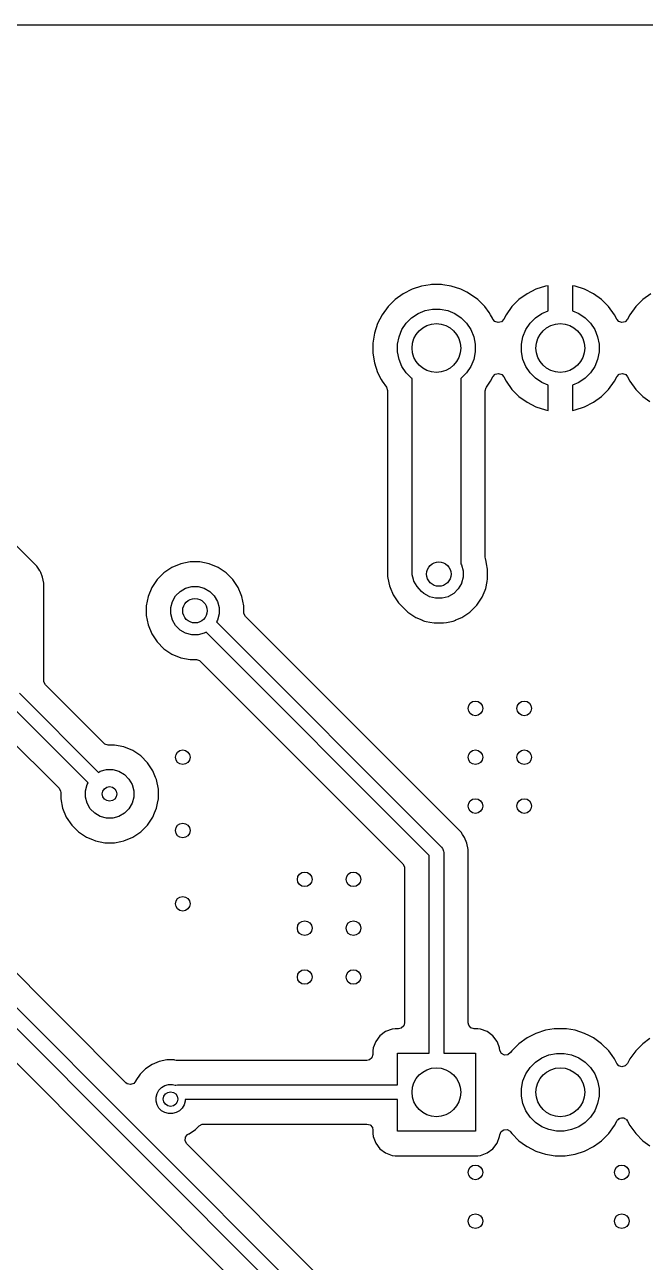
# Model space of a CAD drawing. Extents: x 103 to 241, y -131 to -73.
# Drawn here: x 182.76 to 195.48, y -98.34 to -73 of the extents above; entities that cross this region are included whole.
import ezdxf

# ---------------------------------------------------------------- set-up
doc = ezdxf.new("R2010")
doc.units = 0
doc.layers.add('BLACK', color=7, linetype='CONTINUOUS')

msp = doc.modelspace()

# ---------------------------------------------------------------- linework, layer by layer
at = {"layer": 'BLACK', "linetype": 'CONTINUOUS'}
for p, q in [((107.1245, -73.0005), (241.1255, -73.0005)), ((183.005271, -84.085324), (174.414673, -75.494726)), ((190.518388, -78.507716), (190.352788, -78.628029)), ((190.700778, -78.414782), (190.518388, -78.507716)), ((190.895467, -78.351523), (190.700778, -78.414782)), ((191.073331, -78.323352), (190.895467, -78.351523)), ((191.09765, -78.319501), (191.073331, -78.323352)), ((191.302354, -78.319501), (191.09765, -78.319501)), ((191.329591, -78.323815), (191.302354, -78.319501)), ((191.504536, -78.351523), (191.329591, -78.323815)), ((191.699225, -78.414782), (191.504536, -78.351523)), ((191.820646, -78.47665), (191.699225, -78.414782)), ((191.881612, -78.507714), (191.820646, -78.47665)), ((191.881614, -78.507715), (191.881612, -78.507714)), ((191.881615, -78.507716), (191.881614, -78.507715)), ((192.047215, -78.628029), (191.881615, -78.507716)), ((193.058652, -78.508141), (192.893107, -78.628418)), ((193.240972, -78.415245), (193.058652, -78.508141)), ((193.435588, -78.35201), (193.240972, -78.415245)), ((193.490002, -78.343391), (193.435588, -78.35201)), ((193.490002, -78.86181), (193.490002, -78.343391)), ((194.044415, -78.35201), (193.990002, -78.343391)), ((193.990002, -78.343391), (193.990002, -78.86181)), ((194.239031, -78.415245), (194.044415, -78.35201)), ((194.421351, -78.508141), (194.239031, -78.415245)), ((194.586897, -78.628418), (194.421351, -78.508141)), ((195.598389, -78.507718), (195.432789, -78.628031)), ((190.20803, -78.772787), (190.087717, -78.938387)), ((190.352788, -78.628029), (190.20803, -78.772787)), ((192.191973, -78.772787), (192.047215, -78.628029)), ((192.279557, -78.893339), (192.191973, -78.772787)), ((192.748419, -78.773106), (192.628142, -78.938651)), ((192.893106, -78.628418), (192.748419, -78.773105)), ((192.748419, -78.773105), (192.748419, -78.773106)), ((192.893107, -78.628418), (192.893106, -78.628418)), ((194.731584, -78.773105), (194.586897, -78.628418)), ((194.731584, -78.773106), (194.731584, -78.773105)), ((194.851863, -78.938653), (194.731584, -78.773106)), ((195.288031, -78.772789), (195.167716, -78.938391)), ((195.432789, -78.628031), (195.288031, -78.772789)), ((190.087717, -78.938387), (189.994783, -79.120777)), ((190.581594, -79.112486), (190.692487, -79.001593)), ((190.692487, -79.001593), (190.822885, -78.914464)), ((190.822885, -78.914464), (190.967774, -78.854449)), ((190.967774, -78.854449), (191.121588, -78.823853)), ((191.121588, -78.823853), (191.278416, -78.823853)), ((191.278416, -78.823853), (191.43223, -78.854449)), ((191.43223, -78.854449), (191.577119, -78.914464)), ((191.577119, -78.914464), (191.707517, -79.001593)), ((191.707517, -79.001593), (191.81841, -79.112486)), ((192.312289, -78.938391), (192.279557, -78.893339)), ((192.348992, -79.010425), (192.312289, -78.938391)), ((192.359797, -79.03163), (192.348992, -79.010425)), ((192.398836, -79.076683), (192.359797, -79.03163)), ((192.580767, -79.03163), (192.532792, -79.082426)), ((192.628142, -78.938651), (192.580767, -79.03163)), ((193.121594, -79.112486), (193.232487, -79.001593)), ((193.232487, -79.001593), (193.362885, -78.914464)), ((193.362885, -78.914464), (193.490002, -78.86181)), ((193.990002, -78.86181), (194.117119, -78.914464)), ((194.117119, -78.914464), (194.247517, -79.001593)), ((194.247517, -79.001593), (194.35841, -79.112486)), ((194.899237, -79.031631), (194.851863, -78.938653)), ((194.938275, -79.076685), (194.899237, -79.031631)), ((195.120206, -79.031633), (195.072231, -79.082429)), ((195.167716, -78.938391), (195.120206, -79.031633)), ((189.931524, -79.315466), (189.899502, -79.517649)), ((189.994783, -79.120777), (189.931524, -79.315466)), ((190.43445, -79.387773), (190.494465, -79.242884)), ((190.494465, -79.242884), (190.581594, -79.112486)), ((191.81841, -79.112486), (191.905539, -79.242884)), ((191.905539, -79.242884), (191.965554, -79.387773)), ((192.464971, -79.099221), (192.398836, -79.076683)), ((192.532792, -79.082426), (192.464971, -79.099221)), ((192.97445, -79.387773), (193.034465, -79.242884)), ((193.034465, -79.242884), (193.121594, -79.112486)), ((194.35841, -79.112486), (194.445539, -79.242884)), ((194.445539, -79.242884), (194.505554, -79.387773)), ((195.00441, -79.099223), (194.938275, -79.076685)), ((195.072231, -79.082429), (195.00441, -79.099223)), ((189.899502, -79.517649), (189.899502, -79.722352)), ((190.403854, -79.541587), (190.43445, -79.387773)), ((190.403854, -79.698415), (190.403854, -79.541587)), ((191.965554, -79.387773), (191.99615, -79.541587)), ((191.99615, -79.541587), (191.99615, -79.698415)), ((192.943854, -79.541587), (192.97445, -79.387773)), ((192.943854, -79.698415), (192.943854, -79.541587)), ((194.505554, -79.387773), (194.53615, -79.541587)), ((194.53615, -79.541587), (194.53615, -79.698415)), ((189.899502, -79.722352), (189.931524, -79.924535)), ((190.43445, -79.852229), (190.403854, -79.698415)), ((191.99615, -79.698415), (191.965554, -79.852229)), ((192.97445, -79.852229), (192.943854, -79.698415)), ((194.53615, -79.698415), (194.505554, -79.852229)), ((189.931524, -79.924535), (189.994783, -80.119224)), ((190.494465, -79.997118), (190.43445, -79.852229)), ((190.581594, -80.127516), (190.494465, -79.997118)), ((191.905539, -79.997118), (191.81841, -80.127516)), ((191.965554, -79.852229), (191.905539, -79.997118)), ((193.034465, -79.997118), (192.97445, -79.852229)), ((193.121594, -80.127516), (193.034465, -79.997118)), ((194.445539, -79.997118), (194.35841, -80.127516)), ((194.505554, -79.852229), (194.445539, -79.997118)), ((189.994783, -80.119224), (190.068878, -80.264641)), ((190.068878, -80.264641), (190.087715, -80.301611)), ((190.087715, -80.301611), (190.175821, -80.422878)), ((190.692487, -80.238409), (190.581594, -80.127516)), ((190.700002, -80.24343), (190.692487, -80.238409)), ((190.700002, -84.200002), (190.700002, -80.24343)), ((191.707517, -80.238409), (191.700002, -80.24343)), ((191.700002, -80.24343), (191.700002, -84.037981)), ((191.81841, -80.127516), (191.707517, -80.238409)), ((192.224167, -80.4229), (192.312289, -80.301611)), ((192.312289, -80.301611), (192.359797, -80.20837)), ((192.359797, -80.20837), (192.407772, -80.157575)), ((192.407772, -80.157575), (192.475593, -80.14078)), ((192.475593, -80.14078), (192.541727, -80.163317)), ((192.541727, -80.163317), (192.580767, -80.208371)), ((192.580767, -80.208371), (192.628142, -80.30135)), ((192.628142, -80.30135), (192.748419, -80.466895)), ((193.232487, -80.238409), (193.121594, -80.127516)), ((193.362885, -80.325538), (193.232487, -80.238409)), ((193.490002, -80.378191), (193.362885, -80.325538)), ((194.117119, -80.325538), (193.990002, -80.378191)), ((194.247517, -80.238409), (194.117119, -80.325538)), ((194.35841, -80.127516), (194.247517, -80.238409)), ((194.731584, -80.466895), (194.851863, -80.301348)), ((194.851863, -80.301348), (194.899236, -80.208372)), ((194.899236, -80.208372), (194.94721, -80.157576)), ((194.94721, -80.157576), (195.01503, -80.14078)), ((195.01503, -80.14078), (195.081166, -80.163317)), ((195.081166, -80.163317), (195.120205, -80.20837)), ((195.120205, -80.20837), (195.167716, -80.301614)), ((195.167716, -80.301614), (195.288031, -80.467216)), ((190.175821, -80.422878), (190.1993, -80.488682)), ((190.1993, -80.488682), (190.199502, -80.495762)), ((190.199502, -80.495762), (190.199502, -84.298544)), ((192.200502, -80.495762), (192.220187, -80.428723)), ((192.200502, -83.905618), (192.200502, -80.495762)), ((192.220187, -80.428723), (192.224167, -80.4229)), ((192.748419, -80.466895), (192.748419, -80.466896)), ((192.748419, -80.466896), (192.893106, -80.611583)), ((193.490002, -80.896608), (193.490002, -80.378191)), ((193.990002, -80.378191), (193.990002, -80.896607)), ((194.586897, -80.611583), (194.731584, -80.466896)), ((194.731584, -80.466896), (194.731584, -80.466895)), ((195.288031, -80.467216), (195.432787, -80.611972)), ((192.893106, -80.611583), (193.058652, -80.73186)), ((193.058652, -80.73186), (193.24097, -80.824755)), ((193.24097, -80.824755), (193.43558, -80.887989)), ((194.044423, -80.887989), (194.239033, -80.824755)), ((194.239033, -80.824755), (194.421351, -80.73186)), ((194.421351, -80.73186), (194.586896, -80.611583)), ((194.586896, -80.611583), (194.586897, -80.611583)), ((195.432787, -80.611972), (195.480677, -80.646765)), ((195.480677, -80.646765), (195.578388, -80.717756)), ((193.43558, -80.887989), (193.490002, -80.896608)), ((193.990002, -80.896607), (194.044423, -80.887989)), ((183.005277, -84.085331), (183.005271, -84.085324)), ((183.049462, -84.151459), (183.005277, -84.085331)), ((185.776079, -84.113371), (185.612218, -84.22286)), ((185.776092, -84.113364), (185.776079, -84.113371)), ((185.95816, -84.03795), (185.776092, -84.113364)), ((185.95817, -84.037947), (185.95816, -84.03795)), ((186.151457, -83.9995), (185.95817, -84.037947)), ((186.151459, -83.9995), (186.151457, -83.9995)), ((186.348541, -83.9995), (186.151459, -83.9995)), ((186.348543, -83.9995), (186.348541, -83.9995)), ((186.541829, -84.037947), (186.348543, -83.9995)), ((186.541839, -84.03795), (186.541829, -84.037947)), ((186.723907, -84.113364), (186.541839, -84.03795)), ((186.72392, -84.113371), (186.723907, -84.113364)), ((186.887781, -84.22286), (186.72392, -84.113371)), ((191.700002, -84.037981), (191.71194, -84.058658)), ((191.71194, -84.058658), (191.745723, -84.184737)), ((192.204741, -83.926933), (192.200502, -83.905618)), ((192.204419, -83.936537), (192.204741, -83.926933)), ((192.206597, -83.944997), (192.204419, -83.936537)), ((192.212051, -83.958164), (192.206597, -83.944997)), ((192.218383, -83.989999), (192.212051, -83.958164)), ((192.227921, -84.03795), (192.218383, -83.989999)), ((192.2505, -84.151456), (192.227921, -84.03795)), ((183.049462, -84.15146), (183.049462, -84.151459)), ((183.071866, -84.18499), (183.049462, -84.15146)), ((183.076464, -84.191872), (183.071866, -84.18499)), ((183.076466, -84.191875), (183.076464, -84.191872)), ((183.087574, -84.218692), (183.076466, -84.191875)), ((183.125501, -84.310256), (183.087574, -84.218692)), ((183.125501, -84.31026), (183.125501, -84.310256)), ((183.125502, -84.310261), (183.125501, -84.31026)), ((183.1505, -84.435928), (183.125502, -84.310261)), ((185.47286, -84.362218), (185.363371, -84.526079)), ((185.472863, -84.362214), (185.47286, -84.362218)), ((185.612214, -84.222863), (185.472863, -84.362214)), ((185.612218, -84.22286), (185.612214, -84.222863)), ((186.887785, -84.222863), (186.887781, -84.22286)), ((187.027136, -84.362214), (186.887785, -84.222863)), ((187.027139, -84.362218), (187.027136, -84.362214)), ((187.136628, -84.526079), (187.027139, -84.362218)), ((190.199502, -84.298544), (190.206737, -84.334915)), ((190.206737, -84.334915), (190.206737, -84.334916)), ((190.206737, -84.334916), (190.237949, -84.49183)), ((190.704279, -84.265249), (190.700002, -84.200002)), ((190.704279, -84.265265), (190.704279, -84.265249)), ((190.730334, -84.362503), (190.704279, -84.265265)), ((190.738062, -84.391344), (190.730334, -84.362503)), ((191.745723, -84.315263), (191.713391, -84.435928)), ((191.745723, -84.184737), (191.745723, -84.315263)), ((192.23942, -84.404241), (192.2505, -84.348541)), ((192.2505, -84.151459), (192.2505, -84.151456)), ((192.2505, -84.348541), (192.2505, -84.151459)), ((183.1505, -86.429192), (183.1505, -84.435928)), ((185.363364, -84.526092), (185.28795, -84.70816)), ((185.363371, -84.526079), (185.363364, -84.526092)), ((185.853323, -84.695619), (185.945619, -84.603323)), ((185.945619, -84.603323), (186.058658, -84.53806)), ((186.058658, -84.53806), (186.184737, -84.504278)), ((186.184737, -84.504278), (186.315263, -84.504278)), ((186.315263, -84.504278), (186.441342, -84.53806)), ((186.441342, -84.53806), (186.554381, -84.603323)), ((186.554381, -84.603323), (186.646677, -84.695619)), ((187.136635, -84.526092), (187.136628, -84.526079)), ((187.197865, -84.673916), (187.136635, -84.526092)), ((190.237949, -84.49183), (190.237952, -84.491842)), ((190.237952, -84.491842), (190.252137, -84.526086)), ((190.252137, -84.526086), (190.313368, -84.673913)), ((190.803325, -84.504383), (190.738062, -84.391344)), ((190.80334, -84.504398), (190.803325, -84.504383)), ((190.846449, -84.553555), (190.80334, -84.504398)), ((190.896447, -84.603553), (190.846449, -84.553555)), ((190.945603, -84.646661), (190.896447, -84.603553)), ((191.646677, -84.554381), (191.554381, -84.646677)), ((191.71194, -84.441342), (191.646677, -84.554381)), ((191.713391, -84.435928), (191.71194, -84.441342)), ((192.136632, -84.723914), (192.197706, -84.576468)), ((192.197706, -84.576468), (192.212051, -84.541836)), ((192.212051, -84.541836), (192.23942, -84.404241)), ((185.287947, -84.70817), (185.2495, -84.901456)), ((185.28795, -84.70816), (185.287947, -84.70817)), ((185.754278, -84.934737), (185.78806, -84.808658)), ((185.78806, -84.808658), (185.853323, -84.695619)), ((186.646677, -84.695619), (186.71194, -84.808658)), ((186.71194, -84.808658), (186.745722, -84.934737)), ((187.212051, -84.708165), (187.197865, -84.673916)), ((187.212051, -84.708169), (187.212051, -84.708165)), ((187.212052, -84.70817), (187.212051, -84.708169)), ((187.2505, -84.901456), (187.212052, -84.70817)), ((190.313368, -84.673913), (190.313373, -84.673922)), ((190.313373, -84.673922), (190.422862, -84.837783)), ((190.422862, -84.837783), (190.422865, -84.837787)), ((190.422865, -84.837787), (190.458114, -84.873035)), ((190.458114, -84.873035), (190.47286, -84.887781)), ((190.47286, -84.887781), (190.472861, -84.887782)), ((190.472861, -84.887782), (190.565743, -84.980664)), ((190.945619, -84.646677), (190.945603, -84.646661)), ((191.052128, -84.70817), (190.945619, -84.646677)), ((191.058658, -84.71194), (191.052128, -84.70817)), ((191.184737, -84.745723), (191.058658, -84.71194)), ((191.315263, -84.745723), (191.184737, -84.745723)), ((191.441342, -84.71194), (191.315263, -84.745723)), ((191.447872, -84.70817), (191.441342, -84.71194)), ((191.554381, -84.646677), (191.447872, -84.70817)), ((191.887782, -85.027139), (192.027139, -84.887782)), ((192.027139, -84.887782), (192.02714, -84.887781)), ((192.02714, -84.887781), (192.027141, -84.88778)), ((192.027141, -84.88778), (192.136628, -84.72392)), ((192.136628, -84.723919), (192.136632, -84.723914)), ((192.136628, -84.72392), (192.136628, -84.723919)), ((185.2495, -85.098543), (185.249499, -85.098543)), ((185.249499, -85.098543), (185.287947, -85.291829)), ((185.2495, -84.901456), (185.2495, -84.901459)), ((185.2495, -84.901459), (185.2495, -85.098541)), ((185.2495, -85.098541), (185.2495, -85.098543)), ((185.754278, -85.065263), (185.754278, -84.934737)), ((185.78806, -85.191342), (185.754278, -85.065263)), ((186.745722, -85.065263), (186.71194, -85.191342)), ((186.745722, -84.934737), (186.745722, -85.065263)), ((187.2505, -85.029191), (187.2505, -84.901456)), ((187.253334, -85.055549), (187.2505, -85.029191)), ((187.286819, -85.116872), (187.253334, -85.055549)), ((191.705277, -89.53533), (187.286819, -85.116872)), ((190.565743, -84.980664), (190.612219, -85.02714)), ((190.612219, -85.02714), (190.776079, -85.136628)), ((190.776079, -85.136628), (190.776092, -85.136635)), ((190.776092, -85.136635), (190.899787, -85.187871)), ((191.600212, -85.187871), (191.723907, -85.136635)), ((191.723907, -85.136634), (191.723914, -85.136632)), ((191.723907, -85.136635), (191.723907, -85.136634)), ((191.723914, -85.136632), (191.887782, -85.027139)), ((185.287947, -85.291829), (185.28795, -85.291839)), ((185.28795, -85.291839), (185.363364, -85.473907)), ((185.853323, -85.304381), (185.78806, -85.191342)), ((185.945619, -85.396677), (185.853323, -85.304381)), ((186.058658, -85.46194), (185.945619, -85.396677)), ((186.71194, -85.191342), (186.690539, -85.228407)), ((186.690539, -85.228407), (191.306068, -89.843936)), ((190.899787, -85.187871), (190.899794, -85.187873)), ((190.899794, -85.187873), (190.904308, -85.189743)), ((190.904308, -85.189743), (190.958164, -85.212051)), ((190.958164, -85.212051), (190.992662, -85.218913)), ((190.992662, -85.218913), (191.063869, -85.233077)), ((191.063869, -85.233077), (191.151456, -85.2505)), ((191.151456, -85.2505), (191.151459, -85.2505)), ((191.151459, -85.2505), (191.348543, -85.2505)), ((191.348543, -85.2505), (191.406934, -85.238884)), ((191.406934, -85.238884), (191.507338, -85.218913)), ((191.507338, -85.218913), (191.541836, -85.212051)), ((191.541836, -85.212051), (191.595692, -85.189743)), ((191.595692, -85.189743), (191.600209, -85.187871)), ((191.600209, -85.187871), (191.600212, -85.187871)), ((185.363364, -85.473907), (185.363371, -85.47392)), ((185.363371, -85.47392), (185.47286, -85.637781)), ((185.47286, -85.637781), (185.472863, -85.637785)), ((185.472863, -85.637785), (185.612214, -85.777136)), ((186.184737, -85.495722), (186.058658, -85.46194)), ((186.315263, -85.495722), (186.184737, -85.495722)), ((186.441342, -85.46194), (186.315263, -85.495722)), ((186.478407, -85.440539), (186.441342, -85.46194)), ((191.050002, -90.012134), (186.478407, -85.440539)), ((185.612214, -85.777136), (185.612218, -85.777139)), ((185.612218, -85.777139), (185.776079, -85.886628)), ((185.776079, -85.886628), (185.776092, -85.886635)), ((185.776092, -85.886635), (185.95816, -85.962049)), ((185.95816, -85.962049), (185.958165, -85.962051)), ((185.958165, -85.962051), (185.958169, -85.962051)), ((185.958169, -85.962051), (185.95817, -85.962052)), ((185.95817, -85.962052), (186.151456, -86.0005)), ((186.151456, -86.0005), (186.151459, -86.0005)), ((186.151459, -86.0005), (186.279192, -86.0005)), ((186.279192, -86.0005), (186.346231, -86.020185)), ((186.346231, -86.020185), (186.366873, -86.036819)), ((186.366873, -86.036819), (190.513183, -90.183129)), ((183.153334, -86.45555), (183.1505, -86.429192)), ((183.186819, -86.516873), (183.153334, -86.45555)), ((184.383126, -87.713181), (183.186819, -86.516873)), ((184.05946, -88.521592), (182.393934, -86.856066)), ((182.65, -86.687868), (184.271592, -88.30946)), ((182.362181, -87.532126), (183.463181, -88.633126)), ((184.403768, -87.729815), (184.383126, -87.713181)), ((184.470807, -87.7495), (184.403768, -87.729815)), ((184.598541, -87.7495), (184.470807, -87.7495)), ((184.598543, -87.7495), (184.598541, -87.7495)), ((184.791829, -87.787947), (184.598543, -87.7495)), ((184.791839, -87.78795), (184.791829, -87.787947)), ((184.973907, -87.863364), (184.791839, -87.78795)), ((184.97392, -87.863371), (184.973907, -87.863364)), ((185.137781, -87.97286), (184.97392, -87.863371)), ((185.137785, -87.972863), (185.137781, -87.97286)), ((185.277136, -88.112214), (185.137785, -87.972863)), ((185.277139, -88.112218), (185.277136, -88.112214)), ((185.386628, -88.276079), (185.277139, -88.112218)), ((184.271592, -88.30946), (184.308658, -88.28806)), ((184.308658, -88.28806), (184.434737, -88.254278)), ((184.434737, -88.254278), (184.565263, -88.254278)), ((184.565263, -88.254278), (184.691342, -88.28806)), ((184.691342, -88.28806), (184.804381, -88.353323)), ((184.804381, -88.353323), (184.896677, -88.445619)), ((185.386635, -88.276092), (185.386628, -88.276079)), ((185.444046, -88.414696), (185.386635, -88.276092)), ((185.462051, -88.458165), (185.444046, -88.414696)), ((183.463181, -88.633126), (183.496666, -88.694449)), ((184.004278, -88.684737), (184.03806, -88.558658)), ((184.004278, -88.815263), (184.004278, -88.684737)), ((184.03806, -88.558658), (184.05946, -88.521592)), ((184.896677, -88.445619), (184.96194, -88.558658)), ((184.96194, -88.558658), (184.995722, -88.684737)), ((184.995722, -88.684737), (184.995722, -88.815263)), ((185.462051, -88.458169), (185.462051, -88.458165)), ((185.462052, -88.45817), (185.462051, -88.458169)), ((185.5005, -88.651456), (185.462052, -88.45817)), ((185.5005, -88.848543), (185.5005, -88.651456)), ((183.496666, -88.694449), (183.4995, -88.720807)), ((183.4995, -88.848543), (183.499499, -88.848543)), ((183.499499, -88.848543), (183.537947, -89.041829)), ((183.4995, -88.720807), (183.4995, -88.848541)), ((183.4995, -88.848541), (183.4995, -88.848543)), ((184.03806, -88.941342), (184.004278, -88.815263)), ((184.103323, -89.054381), (184.03806, -88.941342)), ((184.96194, -88.941342), (184.896677, -89.054381)), ((184.995722, -88.815263), (184.96194, -88.941342)), ((185.462051, -89.041835), (185.482836, -88.937344)), ((185.482836, -88.937344), (185.5005, -88.848543)), ((183.537947, -89.041829), (183.53795, -89.041839)), ((183.53795, -89.041839), (183.613364, -89.223907)), ((184.195619, -89.146677), (184.103323, -89.054381)), ((184.308658, -89.21194), (184.195619, -89.146677)), ((184.804381, -89.146677), (184.691342, -89.21194)), ((184.896677, -89.054381), (184.804381, -89.146677)), ((185.386705, -89.223739), (185.422708, -89.136819)), ((185.422708, -89.136819), (185.462051, -89.041835)), ((183.613364, -89.223907), (183.613371, -89.22392)), ((183.613371, -89.22392), (183.72286, -89.387781)), ((183.72286, -89.387781), (183.722863, -89.387785)), ((183.722863, -89.387785), (183.862214, -89.527136)), ((184.434737, -89.245722), (184.308658, -89.21194)), ((184.565263, -89.245722), (184.434737, -89.245722)), ((184.691342, -89.21194), (184.565263, -89.245722)), ((185.137782, -89.527139), (185.277139, -89.387782)), ((185.277139, -89.387782), (185.386632, -89.223914)), ((185.386632, -89.223914), (185.386705, -89.223739)), ((183.862214, -89.527136), (183.862218, -89.527139)), ((183.862218, -89.527139), (184.026079, -89.636628)), ((184.026079, -89.636628), (184.026092, -89.636635)), ((184.026092, -89.636635), (184.147249, -89.686819)), ((184.147249, -89.686819), (184.208165, -89.712051)), ((184.791835, -89.712051), (184.973914, -89.636632)), ((184.973914, -89.636632), (185.137782, -89.527139)), ((191.736334, -89.58181), (191.705277, -89.53533)), ((191.736334, -89.581811), (191.736334, -89.58181)), ((191.776467, -89.641875), (191.736334, -89.581811)), ((191.825503, -89.760258), (191.776467, -89.641875)), ((184.208165, -89.712051), (184.208169, -89.712051)), ((184.208169, -89.712051), (184.20817, -89.712052)), ((184.20817, -89.712052), (184.401456, -89.7505)), ((184.401456, -89.7505), (184.401459, -89.7505)), ((184.401459, -89.7505), (184.598543, -89.7505)), ((184.598543, -89.7505), (184.728582, -89.724632)), ((184.728582, -89.724632), (184.791835, -89.712051)), ((191.306068, -89.843936), (191.324723, -89.866667)), ((191.324723, -89.866667), (191.332397, -89.885195)), ((191.332397, -89.885195), (191.34712, -89.920738)), ((191.34712, -89.920738), (191.350002, -89.950002)), ((191.350002, -89.950002), (191.350002, -94.060001)), ((191.825503, -89.760262), (191.825503, -89.760258)), ((191.825504, -89.760263), (191.825503, -89.760262)), ((191.850502, -89.88593), (191.825504, -89.760263)), ((191.850502, -93.435501), (191.850502, -89.88593)), ((190.513183, -90.183129), (190.546668, -90.244452)), ((191.050002, -94.060001), (191.050002, -90.012134)), ((190.546668, -90.244452), (190.549502, -90.27081)), ((190.549502, -90.27081), (190.549502, -93.435501)), ((181.65, -92.187868), (194.146592, -104.68446)), ((184.836205, -94.666259), (182.186819, -92.016873)), ((193.93446, -104.896592), (181.393934, -92.356066)), ((180.994727, -92.664674), (193.338181, -105.008127)), ((190.529817, -93.50254), (190.477013, -93.548295)), ((190.549502, -93.435501), (190.529817, -93.50254)), ((191.861708, -93.487012), (191.850502, -93.435501)), ((191.907463, -93.539816), (191.861708, -93.487012)), ((190.042454, -93.702456), (189.956208, -93.817665)), ((190.042457, -93.702453), (190.042454, -93.702456)), ((190.157666, -93.616207), (190.042457, -93.702453)), ((190.157673, -93.616203), (190.157666, -93.616207)), ((190.292518, -93.565909), (190.157673, -93.616203)), ((190.352125, -93.559502), (190.292518, -93.565909)), ((190.352132, -93.559501), (190.352125, -93.559502)), ((190.425504, -93.559501), (190.352132, -93.559501)), ((190.477013, -93.548295), (190.425504, -93.559501)), ((191.974502, -93.559501), (191.907463, -93.539816)), ((192.047867, -93.559501), (191.974502, -93.559501)), ((192.047875, -93.559501), (192.047867, -93.559501)), ((192.047883, -93.559501), (192.047875, -93.559501)), ((192.047885, -93.559502), (192.047883, -93.559501)), ((192.107485, -93.565909), (192.047885, -93.559502)), ((192.24233, -93.616203), (192.107484, -93.565909)), ((192.107484, -93.565909), (192.107485, -93.565909)), ((192.242337, -93.616207), (192.24233, -93.616203)), ((192.357546, -93.702453), (192.242337, -93.616207)), ((192.357549, -93.702456), (192.357546, -93.702453)), ((192.443795, -93.817665), (192.357549, -93.702456)), ((193.058388, -93.747716), (192.892788, -93.868029)), ((193.240778, -93.654782), (193.058388, -93.747716)), ((193.435467, -93.591523), (193.240778, -93.654782)), ((193.613331, -93.563352), (193.435467, -93.591523)), ((193.63765, -93.559501), (193.613331, -93.563352)), ((193.842354, -93.559501), (193.63765, -93.559501)), ((193.869997, -93.563879), (193.842354, -93.559501)), ((194.044536, -93.591523), (193.869997, -93.563879)), ((194.239225, -93.654782), (194.044536, -93.591523)), ((194.34154, -93.706915), (194.239225, -93.654782)), ((194.421612, -93.747714), (194.34154, -93.706915)), ((194.421614, -93.747715), (194.421612, -93.747714)), ((194.421615, -93.747716), (194.421614, -93.747715)), ((194.587215, -93.868029), (194.421615, -93.747716)), ((189.899503, -94.012117), (189.899502, -94.012136)), ((189.899502, -94.012136), (189.899502, -94.085501)), ((189.90591, -93.952518), (189.899503, -94.012117)), ((189.956204, -93.817672), (189.90591, -93.952518)), ((189.956208, -93.817665), (189.956204, -93.817672)), ((192.443799, -93.817672), (192.443795, -93.817665)), ((192.450225, -93.834901), (192.443799, -93.817672)), ((192.494093, -93.952518), (192.450225, -93.834901)), ((192.4965, -93.974913), (192.494093, -93.952518)), ((192.498062, -93.989439), (192.4965, -93.974913)), ((192.500574, -94.00427), (192.498062, -93.989439)), ((192.534931, -94.065109), (192.500574, -94.00427)), ((192.748034, -94.012783), (192.72167, -94.049071)), ((192.892788, -93.868029), (192.748034, -94.012783)), ((194.731973, -94.012787), (194.587215, -93.868029)), ((194.801046, -94.10786), (194.731973, -94.012787)), ((195.288029, -94.012782), (195.167713, -94.178385)), ((195.432787, -93.868024), (195.288029, -94.012782)), ((195.578388, -93.762241), (195.432787, -93.868024)), ((185.516498, -94.230264), (185.370827, -94.290602)), ((185.51651, -94.230261), (185.516498, -94.230264)), ((185.671155, -94.1995), (185.51651, -94.230261)), ((185.671158, -94.1995), (185.671155, -94.1995)), ((185.828842, -94.1995), (185.671158, -94.1995)), ((185.828843, -94.1995), (185.828842, -94.1995)), ((185.832839, -94.200295), (185.828843, -94.1995)), ((185.86714, -94.207118), (185.832839, -94.200295)), ((185.891332, -94.209501), (185.86714, -94.207118)), ((189.775502, -94.209501), (185.891332, -94.209501)), ((189.827013, -94.198295), (189.775502, -94.209501)), ((189.879817, -94.15254), (189.827013, -94.198295)), ((189.899502, -94.085501), (189.879817, -94.15254)), ((190.400002, -94.710001), (190.400002, -94.060001)), ((190.400002, -94.060001), (191.050002, -94.060001)), ((191.350002, -94.060001), (192.000002, -94.060001)), ((192.000002, -94.060001), (192.000002, -95.660001)), ((192.596726, -94.097715), (192.534931, -94.065109)), ((192.66634, -94.091736), (192.596726, -94.097715)), ((192.72167, -94.049071), (192.66634, -94.091736)), ((193.121594, -94.352486), (193.232487, -94.241593)), ((193.232487, -94.241593), (193.362885, -94.154464)), ((193.362885, -94.154464), (193.507774, -94.094449)), ((193.507774, -94.094449), (193.661588, -94.063853)), ((193.661588, -94.063853), (193.818416, -94.063853)), ((193.818416, -94.063853), (193.97223, -94.094449)), ((193.97223, -94.094449), (194.117119, -94.154464)), ((194.117119, -94.154464), (194.247517, -94.241593)), ((194.247517, -94.241593), (194.35841, -94.352486)), ((194.852289, -94.178391), (194.801046, -94.10786)), ((194.879212, -94.231231), (194.852289, -94.178391)), ((194.899515, -94.271077), (194.879212, -94.231231)), ((195.167712, -94.178387), (195.120484, -94.271077)), ((195.167713, -94.178385), (195.167712, -94.178387)), ((185.12821, -94.489711), (185.040609, -94.620814)), ((185.128213, -94.489707), (185.12821, -94.489711)), ((185.239707, -94.378213), (185.128213, -94.489707)), ((185.239711, -94.37821), (185.239707, -94.378213)), ((185.370814, -94.290609), (185.239711, -94.37821)), ((185.370827, -94.290602), (185.370814, -94.290609)), ((192.97445, -94.627773), (193.034465, -94.482884)), ((193.034465, -94.482884), (193.121594, -94.352486)), ((194.35841, -94.352486), (194.445539, -94.482884)), ((194.445539, -94.482884), (194.505554, -94.627773)), ((194.938554, -94.31613), (194.899515, -94.271077)), ((195.004689, -94.338668), (194.938554, -94.31613)), ((195.07251, -94.321873), (195.004689, -94.338668)), ((195.120484, -94.271077), (195.07251, -94.321873)), ((184.860606, -94.685216), (184.836205, -94.666259)), ((184.928304, -94.702499), (184.860606, -94.685216)), ((184.9946, -94.680438), (184.928304, -94.702499)), ((185.038444, -94.626038), (184.9946, -94.680438)), ((185.040602, -94.620828), (185.038444, -94.626038)), ((185.040609, -94.620814), (185.040602, -94.620828)), ((185.511994, -94.817372), (185.567372, -94.761994)), ((185.567372, -94.761994), (185.635195, -94.722836)), ((185.635195, -94.722836), (185.710842, -94.702567)), ((185.710842, -94.702567), (185.789158, -94.702567)), ((185.789158, -94.702567), (185.847743, -94.718264)), ((185.847743, -94.718264), (185.860735, -94.712883)), ((185.860735, -94.712883), (185.889999, -94.710001)), ((185.889999, -94.710001), (190.400002, -94.710001)), ((192.943854, -94.781587), (192.97445, -94.627773)), ((194.505554, -94.627773), (194.53615, -94.781587)), ((185.452567, -94.960842), (185.472836, -94.885195)), ((185.452567, -95.039158), (185.452567, -94.960842)), ((185.472836, -94.885195), (185.511994, -94.817372)), ((190.400002, -95.010001), (186.047433, -95.010001)), ((186.047433, -95.010001), (186.047433, -95.039158)), ((190.400002, -95.660001), (190.400002, -95.010001)), ((192.943854, -94.938415), (192.943854, -94.781587)), ((192.97445, -95.092229), (192.943854, -94.938415)), ((194.53615, -94.938415), (194.505554, -95.092229)), ((194.53615, -94.781587), (194.53615, -94.938415)), ((185.472836, -95.114805), (185.452567, -95.039158)), ((185.511994, -95.182628), (185.472836, -95.114805)), ((185.567372, -95.238006), (185.511994, -95.182628)), ((185.635195, -95.277164), (185.567372, -95.238006)), ((185.710842, -95.297433), (185.635195, -95.277164)), ((185.864805, -95.277164), (185.789158, -95.297433)), ((185.932628, -95.238006), (185.864805, -95.277164)), ((185.988006, -95.182628), (185.932628, -95.238006)), ((186.027164, -95.114805), (185.988006, -95.182628)), ((186.047433, -95.039158), (186.027164, -95.114805)), ((193.034465, -95.237118), (192.97445, -95.092229)), ((193.121594, -95.367516), (193.034465, -95.237118)), ((194.445539, -95.237118), (194.35841, -95.367516)), ((194.505554, -95.092229), (194.445539, -95.237118)), ((185.789158, -95.297433), (185.710842, -95.297433)), ((186.335259, -95.546818), (186.39658, -95.513335)), ((186.39658, -95.513335), (186.422939, -95.510501)), ((186.422939, -95.510501), (189.775503, -95.510501)), ((189.775503, -95.510501), (189.842542, -95.530186)), ((189.842542, -95.530186), (189.888297, -95.58299)), ((193.232487, -95.478409), (193.121594, -95.367516)), ((193.362885, -95.565538), (193.232487, -95.478409)), ((194.247517, -95.478409), (194.117119, -95.565538)), ((194.35841, -95.367516), (194.247517, -95.478409)), ((194.852289, -95.541611), (194.899518, -95.448918)), ((194.899518, -95.448918), (194.908161, -95.439766)), ((194.908161, -95.439766), (194.912897, -95.4281)), ((194.912897, -95.4281), (194.931698, -95.414845)), ((194.931698, -95.414845), (194.947491, -95.398124)), ((194.947491, -95.398124), (194.95971, -95.395097)), ((194.95971, -95.395097), (194.970003, -95.387842)), ((194.970003, -95.387842), (194.992986, -95.386856)), ((194.992986, -95.386856), (195.015312, -95.381328)), ((195.015312, -95.381328), (195.027229, -95.385389)), ((195.027229, -95.385389), (195.039809, -95.38485)), ((195.039809, -95.38485), (195.059674, -95.396445)), ((195.059674, -95.396445), (195.081447, -95.403865)), ((195.081447, -95.403865), (195.09072, -95.414567)), ((195.09072, -95.414567), (195.100151, -95.420072)), ((195.100151, -95.420072), (195.120485, -95.448917)), ((195.120485, -95.448917), (195.120486, -95.448918)), ((195.120486, -95.448918), (195.167714, -95.541607)), ((186.050255, -95.852471), (186.055239, -95.782779)), ((186.055239, -95.782779), (186.097111, -95.726846)), ((186.097111, -95.726846), (186.123967, -95.711552)), ((186.123967, -95.711552), (186.129179, -95.709394)), ((186.129179, -95.709394), (186.260289, -95.621789)), ((186.260289, -95.621789), (186.335259, -95.546818)), ((189.888297, -95.58299), (189.899503, -95.634501)), ((189.899503, -95.634501), (189.899503, -95.707877)), ((189.899503, -95.707877), (189.90591, -95.767484)), ((189.90591, -95.767484), (189.956204, -95.902329)), ((192.000002, -95.660001), (190.400002, -95.660001)), ((192.443798, -95.902332), (192.494093, -95.767484)), ((192.494093, -95.767484), (192.498063, -95.730557)), ((192.498063, -95.730557), (192.524798, -95.666012)), ((192.524798, -95.666012), (192.58219, -95.626162)), ((192.58219, -95.626162), (192.652015, -95.623667)), ((192.652015, -95.623667), (192.712104, -95.659318)), ((192.712104, -95.659318), (192.721669, -95.67093)), ((192.721669, -95.67093), (192.748034, -95.707218)), ((192.748034, -95.707218), (192.892788, -95.851972)), ((193.507774, -95.625553), (193.362885, -95.565538)), ((193.661588, -95.656149), (193.507774, -95.625553)), ((193.818416, -95.656149), (193.661588, -95.656149)), ((193.97223, -95.625553), (193.818416, -95.656149)), ((194.117119, -95.565538), (193.97223, -95.625553)), ((194.587221, -95.851967), (194.731968, -95.70722)), ((194.731968, -95.70722), (194.731972, -95.707215)), ((194.731972, -95.707215), (194.731973, -95.707214)), ((194.731973, -95.707214), (194.852284, -95.541618)), ((194.852284, -95.541618), (194.852289, -95.541611)), ((195.167714, -95.541607), (195.288029, -95.707209)), ((195.288029, -95.707209), (195.432787, -95.851967)), ((186.08374, -95.913794), (186.050255, -95.852471)), ((194.258127, -104.088181), (186.08374, -95.913794)), ((189.956204, -95.902329), (189.956208, -95.902336)), ((189.956208, -95.902336), (190.042454, -96.017545)), ((190.042454, -96.017545), (190.042457, -96.017548)), ((190.042457, -96.017548), (190.157666, -96.103794)), ((192.242333, -96.103797), (192.357548, -96.017547)), ((192.357548, -96.017547), (192.443798, -95.902332)), ((192.892788, -95.851972), (193.025588, -95.948455)), ((193.025588, -95.948455), (193.058392, -95.972288)), ((193.058392, -95.972288), (193.147214, -96.017545)), ((193.147214, -96.017545), (193.240778, -96.065219)), ((194.239221, -96.065221), (194.421612, -95.972288)), ((194.421612, -95.972288), (194.536599, -95.888746)), ((194.536599, -95.888746), (194.587215, -95.851972)), ((194.587215, -95.851972), (194.587217, -95.851969)), ((194.587217, -95.851969), (194.587221, -95.851967)), ((195.432787, -95.851967), (195.578391, -95.957752)), ((190.157666, -96.103794), (190.157673, -96.103798)), ((190.157673, -96.103798), (190.292519, -96.154092)), ((190.292519, -96.154092), (190.292518, -96.154092)), ((190.292518, -96.154092), (190.299446, -96.154836)), ((190.299446, -96.154836), (190.352129, -96.160501)), ((190.352129, -96.160501), (192.047874, -96.1605)), ((192.047874, -96.1605), (192.107485, -96.154092)), ((192.107485, -96.154092), (192.242333, -96.103797)), ((193.240778, -96.065219), (193.24078, -96.065219)), ((193.24078, -96.065219), (193.240783, -96.065221)), ((193.240783, -96.065221), (193.345139, -96.099128)), ((193.345139, -96.099128), (193.435467, -96.128478)), ((193.435467, -96.128478), (193.51639, -96.141295)), ((193.51639, -96.141295), (193.63765, -96.160501)), ((193.63765, -96.160501), (193.637651, -96.160501)), ((193.637651, -96.160501), (193.842353, -96.160501)), ((193.842353, -96.160501), (193.842354, -96.160501)), ((193.842354, -96.160501), (194.044536, -96.128478)), ((194.044536, -96.128478), (194.239221, -96.065221))]:
    msp.add_line(p, q, dxfattribs=at)
at = {"layer": 'BLACK'}
for centre, radius in [((191.200002, -79.620001), 0.5), ((193.740002, -79.620001), 0.5), ((191.25, -84.25), 0.25), ((186.25, -85), 0.25), ((192, -87), 0.15), ((193, -87), 0.15), ((186, -88), 0.15), ((192, -88), 0.15), ((193, -88), 0.15), ((184.5, -88.75), 0.15), ((192, -89), 0.15), ((193, -89), 0.15), ((186, -89.5), 0.15), ((188.5, -90.5), 0.15), ((189.5, -90.5), 0.15), ((186, -91), 0.15), ((188.5, -91.5), 0.15), ((189.5, -91.5), 0.15), ((188.5, -92.5), 0.15), ((189.5, -92.5), 0.15), ((191.200002, -94.860001), 0.5), ((193.740002, -94.860001), 0.5), ((185.75, -95), 0.15), ((192, -96.5), 0.15), ((195, -96.5), 0.15), ((192, -97.5), 0.15), ((195, -97.5), 0.15)]:
    msp.add_circle(centre, radius, dxfattribs=at)

doc.saveas('drawing.dxf')
